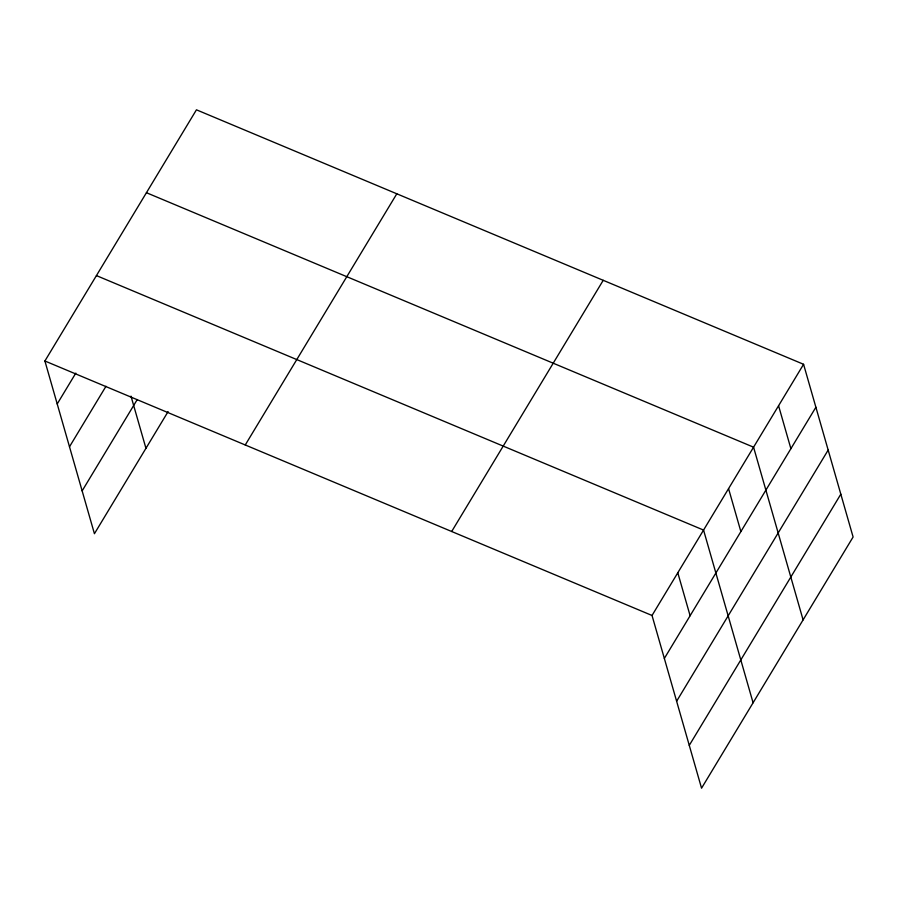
<?xml version="1.0" encoding="UTF-8"?>
<svg xmlns="http://www.w3.org/2000/svg" width="898" height="898" viewBox="0 0 898 898"><rect width="100%" height="100%" fill="white"/><g stroke="black" fill="none" stroke-linecap="round" stroke-linejoin="round"><path stroke-width="1.35" d="M168.094 411.598L94.425 533.704L44.9 360.996L196.449 109.814L803.575 364.296L853.1 537.004L701.551 788.186L652.027 615.478L803.575 364.296M57.214 403.943L75.825 373.108M69.494 446.766L105.986 386.275M82.145 490.88L137.237 399.565M245.255 444.97L396.804 193.8M451.683 531.493L603.22 280.322M664.352 658.425L815.889 407.243M676.621 701.237L828.169 450.066M689.271 745.362L840.82 494.181M146.43 192.711L753.568 447.182L803.093 619.889M96.423 275.596L703.561 530.078L753.085 702.775M44.9 360.996L652.027 615.478M778.577 405.739L790.891 448.686M728.559 488.624L740.872 531.571M677.799 572.778L690.113 615.725M130.985 396.13L145.947 448.304"/></g></svg>
